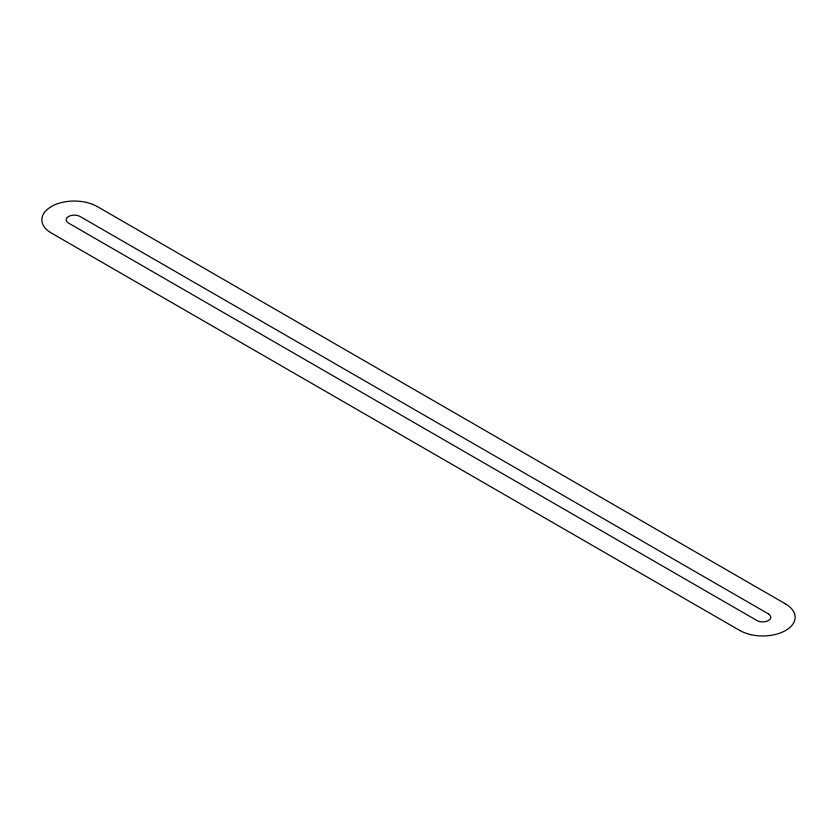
<?xml version="1.0" encoding="UTF-8"?>
<svg xmlns="http://www.w3.org/2000/svg" width="837" height="837" viewBox="0 0 837 837"><rect width="100%" height="100%" fill="white"/><g stroke="black" fill="none" stroke-linecap="round" stroke-linejoin="round"><path stroke-width="1.26" d="M97.249 206.53L785.64 603.969M739.751 630.47L51.36 233.031A32.308 18.655 0 0 1 42.446 223.353A32.549 18.791 0 0 1 44.225 212.734A32.308 18.655 0 0 1 51.36 206.603M750.601 634.582A32.308 18.655 0 0 1 739.866 630.47M785.64 604.042A32.308 18.655 0 0 1 794.554 613.709M750.486 634.582A32.549 18.791 0 0 0 768.9 635.618A32.308 18.655 0 0 0 785.64 630.47A32.308 18.655 0 0 0 792.775 624.266A32.549 18.791 0 0 0 794.554 613.647M51.36 206.53A32.308 18.655 0 0 1 68.1 201.382A32.549 18.791 0 0 1 86.514 202.418M86.399 202.418A32.308 18.655 0 0 1 97.134 206.53M768.439 613.908L80.038 216.469A8.077 4.666 0 0 0 68.561 216.49A8.077 4.666 0 0 0 68.571 223.092L756.962 620.531A8.077 4.666 0 0 0 768.439 620.531A8.077 4.666 0 0 0 768.439 613.929"/></g></svg>
